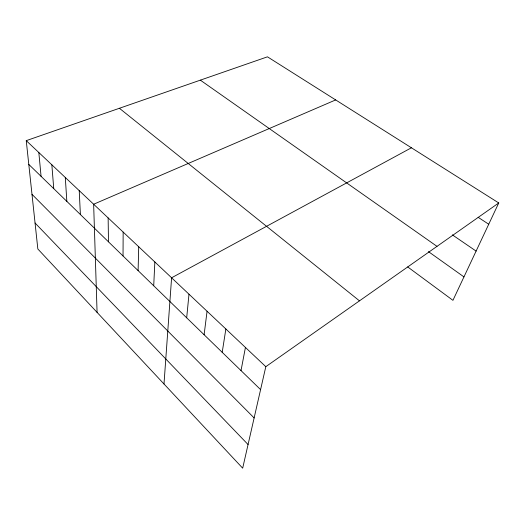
<?xml version="1.0" encoding="UTF-8"?>
<svg xmlns="http://www.w3.org/2000/svg" width="525" height="525" viewBox="0 0 525 525"><rect width="100%" height="100%" fill="white"/><g stroke="black" fill="none" stroke-linecap="round" stroke-linejoin="round"><path stroke-width="0.79" d="M123.034 255.964L123.152 232.076M138.101 270.611L138.712 246.757M153.713 285.777L154.849 261.982M163.997 383.978L171.596 277.784L411.423 147.787M186.683 317.815L188.987 294.197M204.113 334.74L207.067 311.246M222.206 352.321L225.862 328.985M241.021 370.598L245.431 347.445M498.75 202.958L265.814 366.68L242.675 468.175L37.839 248.988L26.25 140.648L267.461 56.825L498.75 202.958L452.937 300.333L407.689 266.923M335.672 99.927L93.64 204.238L97.079 312.375M478.137 217.298L488.742 224.234M452.347 234.852L476.103 251.094M200.347 80.148L437.003 246.363M428.439 251.613L463.962 276.905M119.411 108.275L359.481 300.851M26.25 140.648L265.814 366.68M28.79 164.404L260.59 389.616M31.992 194.322L254.126 417.939M35.063 223.007L248.062 444.544M38.83 152.526L41.068 176.328M51.844 164.798L53.747 188.646M65.297 177.489L66.846 201.377M79.222 190.627L80.391 214.535M108.137 217.914L108.472 241.822"/></g></svg>
